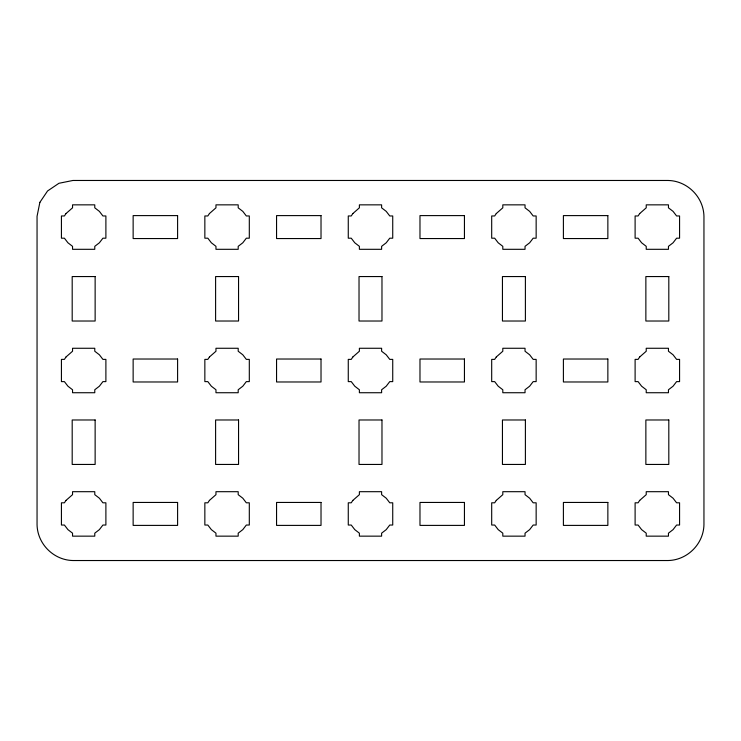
<?xml version="1.0" encoding="UTF-8"?>
<svg xmlns="http://www.w3.org/2000/svg" width="741" height="741" viewBox="0 0 741 741"><rect width="100%" height="100%" fill="white"/><g stroke="black" fill="none" stroke-linecap="round" stroke-linejoin="round"><path stroke-width="1.11" d="M39.866 202.367L37.05 216.326L37.05 524.674C37.43 543.959 53.621 560.15 72.905 560.529L668.095 560.529C687.379 560.15 703.57 543.959 703.95 524.674L703.95 216.326C703.57 197.041 687.379 180.85 668.095 180.471L72.905 180.471L58.947 183.286L47.554 190.974L39.866 202.367M66.023 213.547L64.402 215.964L61.429 215.964L61.429 238.194L64.402 238.194L67.94 242.798L72.544 246.336L72.544 249.309L94.774 249.309L94.774 246.336L99.377 242.798L102.916 238.194L105.889 238.194L105.889 215.964L102.916 215.964L99.377 211.361L94.774 207.823L94.774 204.849L72.544 204.849L72.544 207.823L66.023 213.547M66.023 356.967L64.402 359.385L61.429 359.385L61.429 381.615L64.402 381.615L67.94 386.218L72.544 389.757L72.544 392.73L94.774 392.73L94.774 389.757L99.377 386.218L102.916 381.615L105.889 381.615L105.889 359.385L102.916 359.385L99.377 354.782L94.774 351.243L94.774 348.27L72.544 348.27L72.544 351.243L66.023 356.967M209.444 213.547L207.823 215.964L204.849 215.964L204.849 238.194L207.823 238.194L211.361 242.798L215.964 246.336L215.964 249.309L238.194 249.309L238.194 246.336L242.798 242.798L246.336 238.194L249.309 238.194L249.309 215.964L246.336 215.964L242.798 211.361L238.194 207.823L238.194 204.849L215.964 204.849L215.964 207.823L209.444 213.547M66.023 500.388L64.402 502.806L61.429 502.806L61.429 525.036L64.402 525.036L67.94 529.639L72.544 533.177L72.544 536.151L94.774 536.151L94.774 533.177L99.377 529.639L102.916 525.036L105.889 525.036L105.889 502.806L102.916 502.806L99.377 498.202L94.774 494.664L94.774 491.691L72.544 491.691L72.544 494.664L66.023 500.388M209.444 356.967L207.823 359.385L204.849 359.385L204.849 381.615L207.823 381.615L211.361 386.218L215.964 389.757L215.964 392.73L238.194 392.73L238.194 389.757L242.798 386.218L246.336 381.615L249.309 381.615L249.309 359.385L246.336 359.385L242.798 354.782L238.194 351.243L238.194 348.27L215.964 348.27L215.964 351.243L209.444 356.967M352.864 213.547L351.243 215.964L348.27 215.964L348.27 238.194L351.243 238.194L354.782 242.798L359.385 246.336L359.385 249.309L381.615 249.309L381.615 246.336L386.218 242.798L389.757 238.194L392.73 238.194L392.73 215.964L389.757 215.964L386.218 211.361L381.615 207.823L381.615 204.849L359.385 204.849L359.385 207.823L352.864 213.547M209.444 500.388L207.823 502.806L204.849 502.806L204.849 525.036L207.823 525.036L211.361 529.639L215.964 533.177L215.964 536.151L238.194 536.151L238.194 533.177L242.798 529.639L246.336 525.036L249.309 525.036L249.309 502.806L246.336 502.806L242.798 498.202L238.194 494.664L238.194 491.691L215.964 491.691L215.964 494.664L209.444 500.388M352.864 356.967L351.243 359.385L348.27 359.385L348.27 381.615L351.243 381.615L354.782 386.218L359.385 389.757L359.385 392.73L381.615 392.73L381.615 389.757L386.218 386.218L389.757 381.615L392.73 381.615L392.73 359.385L389.757 359.385L386.218 354.782L381.615 351.243L381.615 348.27L359.385 348.27L359.385 351.243L352.864 356.967M496.285 213.547L494.664 215.964L491.691 215.964L491.691 238.194L494.664 238.194L498.202 242.798L502.806 246.336L502.806 249.309L525.036 249.309L525.036 246.336L529.639 242.798L533.177 238.194L536.151 238.194L536.151 215.964L533.177 215.964L529.639 211.361L525.036 207.823L525.036 204.849L502.806 204.849L502.806 207.823L496.285 213.547M352.864 500.388L351.243 502.806L348.27 502.806L348.27 525.036L351.243 525.036L354.782 529.639L359.385 533.177L359.385 536.151L381.615 536.151L381.615 533.177L386.218 529.639L389.757 525.036L392.73 525.036L392.73 502.806L389.757 502.806L386.218 498.202L381.615 494.664L381.615 491.691L359.385 491.691L359.385 494.664L352.864 500.388M496.285 356.967L494.664 359.385L491.691 359.385L491.691 381.615L494.664 381.615L498.202 386.218L502.806 389.757L502.806 392.73L525.036 392.73L525.036 389.757L529.639 386.218L533.177 381.615L536.151 381.615L536.151 359.385L533.177 359.385L529.639 354.782L525.036 351.243L525.036 348.27L502.806 348.27L502.806 351.243L496.285 356.967M639.705 213.547L638.084 215.964L635.111 215.964L635.111 238.194L638.084 238.194L641.623 242.798L646.226 246.336L646.226 249.309L668.456 249.309L668.456 246.336L673.06 242.798L676.598 238.194L679.571 238.194L679.571 215.964L676.598 215.964L673.06 211.361L668.456 207.823L668.456 204.849L646.226 204.849L646.226 207.823L639.705 213.547M496.285 500.388L494.664 502.806L491.691 502.806L491.691 525.036L494.664 525.036L498.202 529.639L502.806 533.177L502.806 536.151L525.036 536.151L525.036 533.177L529.639 529.639L533.177 525.036L536.151 525.036L536.151 502.806L533.177 502.806L529.639 498.202L525.036 494.664L525.036 491.691L502.806 491.691L502.806 494.664L496.285 500.388M639.705 356.967L638.084 359.385L635.111 359.385L635.111 381.615L638.084 381.615L641.623 386.218L646.226 389.757L646.226 392.73L668.456 392.73L668.456 389.757L673.06 386.218L676.598 381.615L679.571 381.615L679.571 359.385L676.598 359.385L673.06 354.782L668.456 351.243L668.456 348.27L646.226 348.27L646.226 351.243L639.705 356.967M639.705 500.388L638.084 502.806L635.111 502.806L635.111 525.036L638.084 525.036L641.623 529.639L646.226 533.177L646.226 536.151L668.456 536.151L668.456 533.177L673.06 529.639L676.598 525.036L679.571 525.036L679.571 502.806L676.598 502.806L673.06 498.202L668.456 494.664L668.456 491.691L646.226 491.691L646.226 494.664L639.705 500.388M177.599 215.603L133.139 215.603L133.139 238.556L177.599 238.556L177.599 215.603M321.02 215.603L276.56 215.603L276.56 238.556L321.02 238.556L321.02 215.603M464.44 215.603L419.98 215.603L419.98 238.556L464.44 238.556L464.44 215.603M607.861 215.603L563.401 215.603L563.401 238.556L607.861 238.556L607.861 215.603M95.135 276.56L72.192 276.56L72.192 321.02L95.135 321.02L95.135 276.56M238.556 276.56L215.603 276.56L215.603 321.02L238.556 321.02L238.556 276.56M381.976 276.56L359.024 276.56L359.024 321.02L381.976 321.02L381.976 276.56M525.397 276.56L502.444 276.56L502.444 321.02L525.397 321.02L525.397 276.56M668.808 276.56L645.865 276.56L645.865 321.02L668.808 321.02L668.808 276.56M177.599 359.024L133.139 359.024L133.139 381.976L177.599 381.976L177.599 359.024M321.02 359.024L276.56 359.024L276.56 381.976L321.02 381.976L321.02 359.024M464.44 359.024L419.98 359.024L419.98 381.976L464.44 381.976L464.44 359.024M607.861 359.024L563.401 359.024L563.401 381.976L607.861 381.976L607.861 359.024M95.135 419.98L72.192 419.98L72.192 464.44L95.135 464.44L95.135 419.98M238.556 419.98L215.603 419.98L215.603 464.44L238.556 464.44L238.556 419.98M381.976 419.98L359.024 419.98L359.024 464.44L381.976 464.44L381.976 419.98M525.397 419.98L502.444 419.98L502.444 464.44L525.397 464.44L525.397 419.98M668.808 419.98L645.865 419.98L645.865 464.44L668.808 464.44L668.808 419.98M177.599 502.444L133.139 502.444L133.139 525.397L177.599 525.397L177.599 502.444M321.02 502.444L276.56 502.444L276.56 525.397L321.02 525.397L321.02 502.444M464.44 502.444L419.98 502.444L419.98 525.397L464.44 525.397L464.44 502.444M607.861 502.444L563.401 502.444L563.401 525.397L607.861 525.397L607.861 502.444"/></g></svg>
